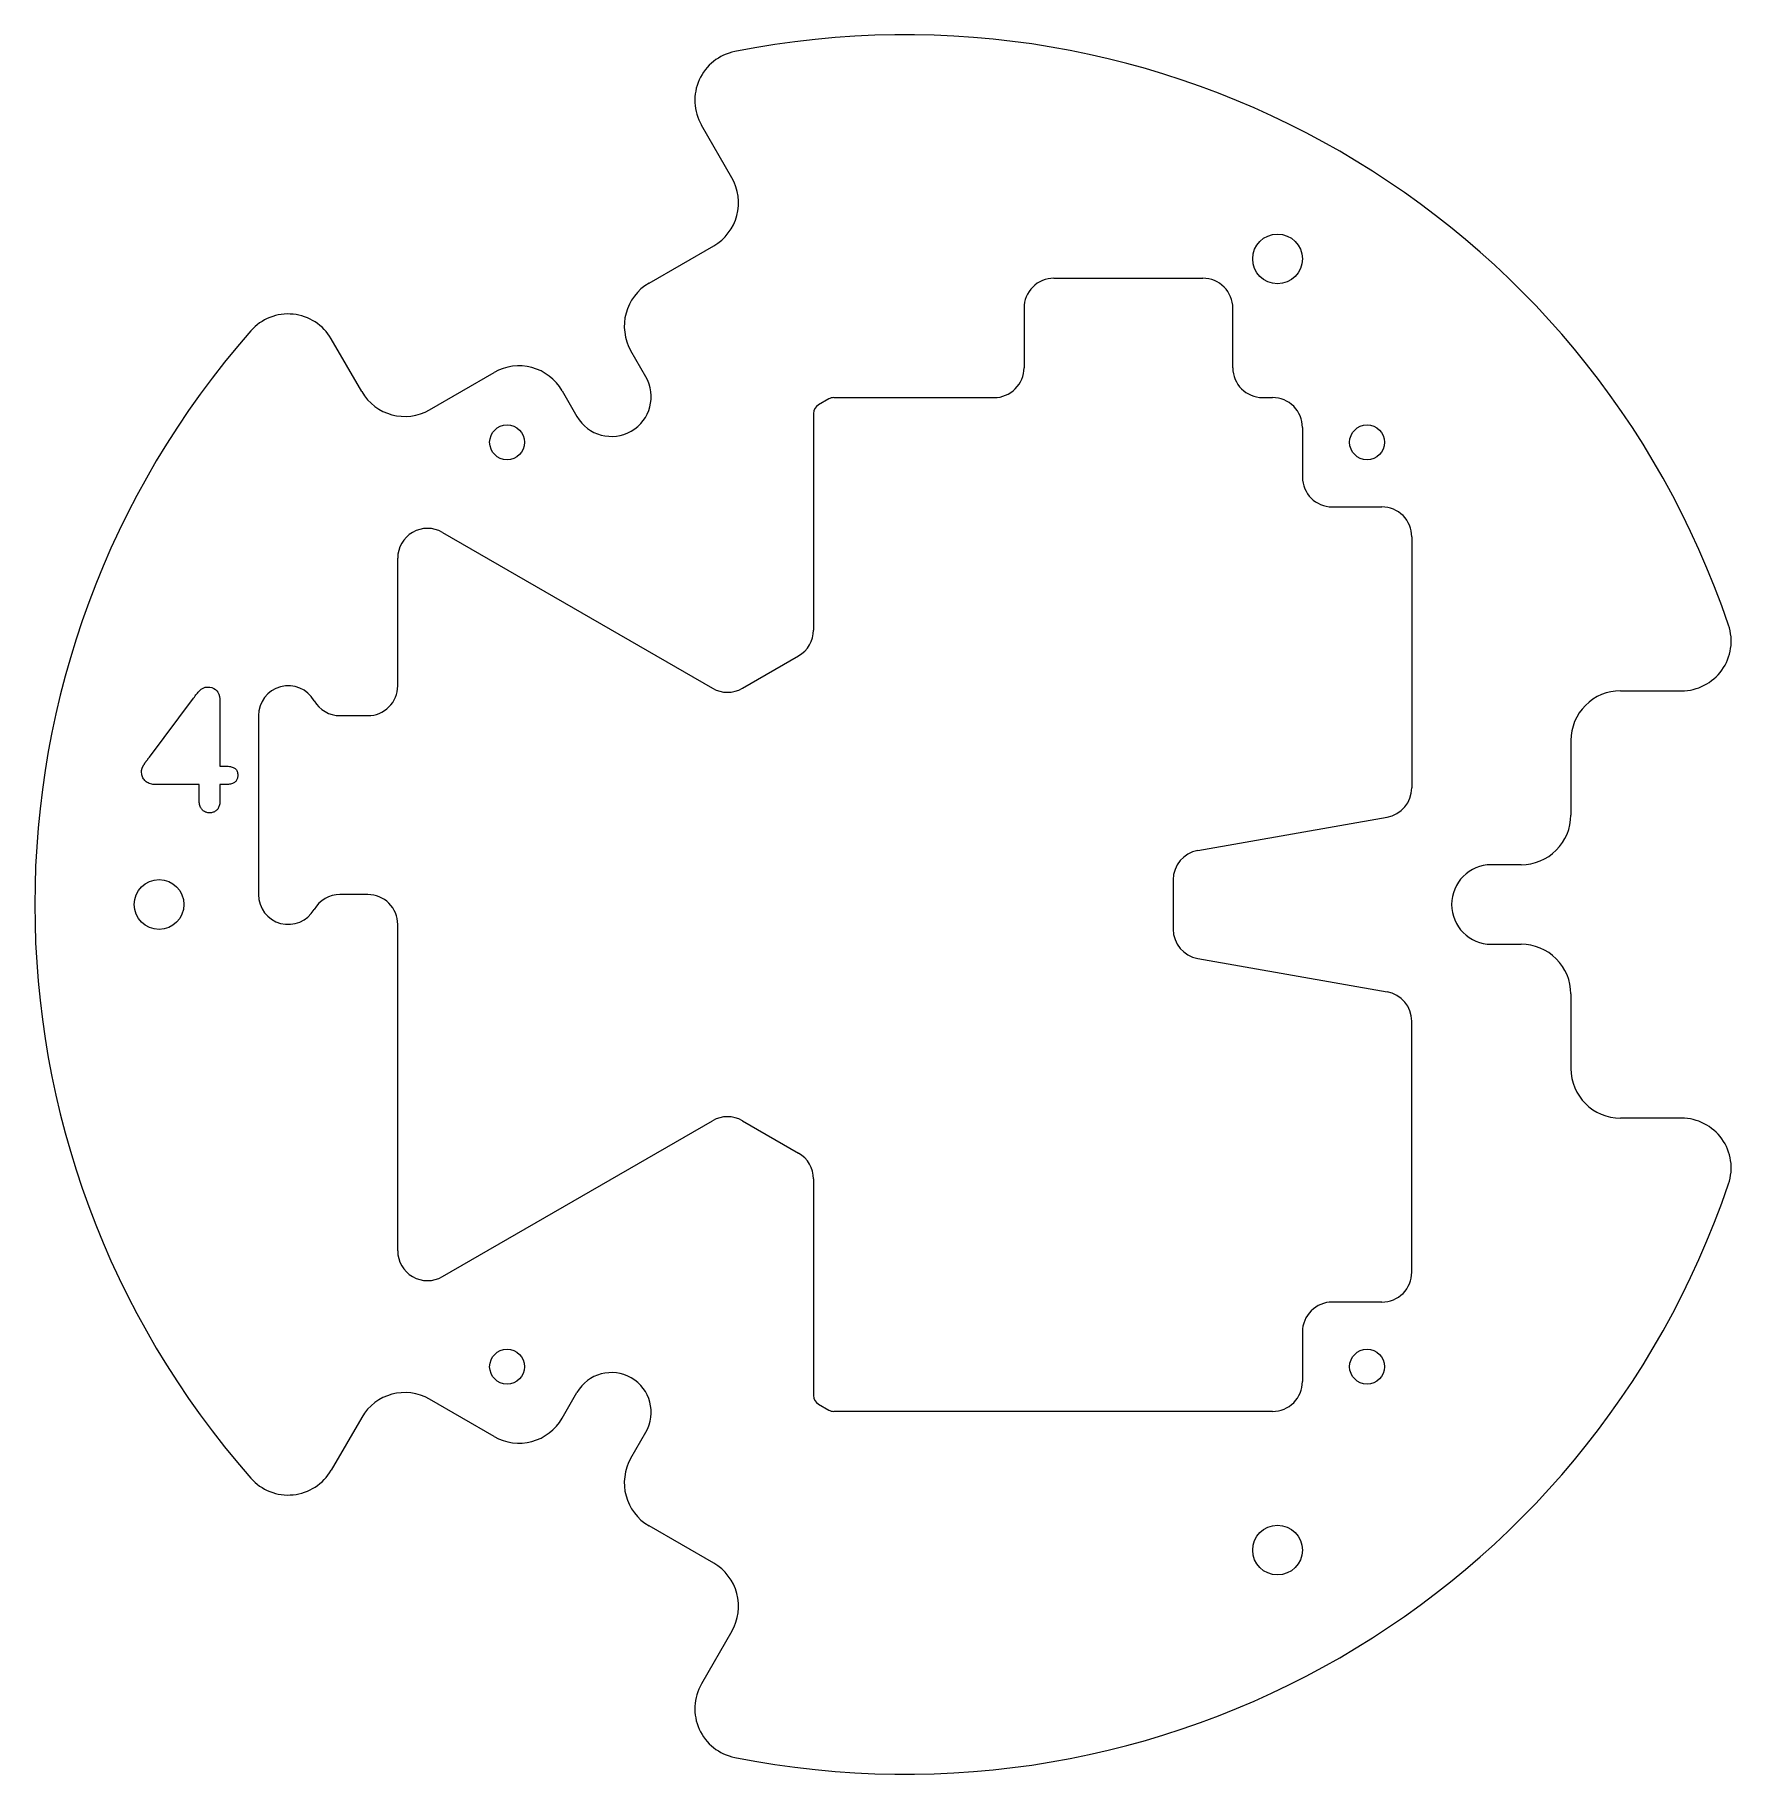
# Model space of a CAD drawing. Extents: x 65 to 235, y 62 to 238.
import ezdxf

# ---------------------------------------------------------------- set-up
doc = ezdxf.new("R2010")
doc.units = 0

msp = doc.modelspace()

# ---------------------------------------------------------------- linework, layer by layer
at = {"color": 1, "lineweight": 13}
for p, q in [((134.805496, 223.103821), (131.74144, 228.410919)), ((126.480171, 212.523697), (132.975357, 216.273712)), ((167.185944, 213), (182.185944, 213)), ((164.185944, 210), (164.185944, 204)), ((185.185944, 204), (185.185944, 210)), ((97.566399, 201.603821), (94.50235, 206.910919)), ((126.150047, 203.09549), (124.650047, 205.693573)), ((104.39653, 199.773697), (110.891716, 203.523697)), ((117.721848, 201.693573), (119.221848, 199.09549)), ((144.543854, 200.866028), (143.516068, 200.272629)), ((145.043854, 201), (161.185944, 201)), ((188.185944, 201), (189.185944, 201)), ((143.016068, 199.406601), (143.016068, 177.614731)), ((192.185944, 198), (192.185944, 193)), ((195.185944, 190), (200.185944, 190)), ((105.685944, 187.435242), (132.85582, 171.748718)), ((203.185944, 187), (203.185944, 161.749146)), ((101.185944, 172), (101.185944, 184.837173)), ((135.85582, 171.748718), (141.516068, 175.016663)), ((81.247536, 171.492371), (81.308311, 171.554794)), ((81.308311, 171.554794), (81.365997, 171.610809)), ((81.365997, 171.610809), (81.423248, 171.66095)), ((81.423248, 171.66095), (81.482765, 171.705826)), ((81.482765, 171.705826), (81.544563, 171.745407)), ((81.544563, 171.745407), (81.608597, 171.779694)), ((81.608597, 171.779694), (81.674911, 171.808746)), ((81.674911, 171.808746), (81.743469, 171.832474)), ((81.743469, 171.832474), (81.814308, 171.850967)), ((81.814308, 171.850967), (81.887383, 171.864151)), ((81.887383, 171.864151), (81.962746, 171.87207)), ((81.962746, 171.87207), (82.040367, 171.87471)), ((82.040367, 171.87471), (82.282303, 171.860107)), ((82.282303, 171.860107), (82.498764, 171.816391)), ((82.498764, 171.816391), (82.689766, 171.7435)), ((82.689766, 171.7435), (82.855301, 171.641495)), ((82.855301, 171.641495), (82.995384, 171.510269)), ((82.995384, 171.510269), (83.109985, 171.349945)), ((224.185944, 171.5), (230.314041, 171.5)), ((76.209747, 164.821014), (80.649742, 170.760513)), ((80.649742, 170.760513), (80.735291, 170.874557)), ((80.735291, 170.874557), (80.817787, 170.982178)), ((80.817787, 170.982178), (80.897163, 171.083344)), ((80.897163, 171.083344), (80.973442, 171.17804)), ((80.973442, 171.17804), (81.046616, 171.266312)), ((81.046616, 171.266312), (81.116699, 171.348114)), ((81.116699, 171.348114), (81.183655, 171.423477)), ((81.183655, 171.423477), (81.247536, 171.492371)), ((83.109985, 171.349945), (83.19912, 171.160461)), ((83.19912, 171.160461), (83.262794, 170.941818)), ((83.262794, 170.941818), (83.300995, 170.694016)), ((83.300995, 170.694016), (83.313721, 170.417053)), ((83.313721, 170.417053), (83.313721, 163.933029)), ((87.185944, 169), (87.185944, 151)), ((95.382095, 169), (98.185944, 169)), ((219.185944, 166.5), (219.185944, 159)), ((75.952393, 164.480545), (75.980461, 164.517838)), ((75.980461, 164.517838), (76.009697, 164.55661)), ((76.009697, 164.55661), (76.040123, 164.596924)), ((76.040123, 164.596924), (76.071701, 164.638718)), ((76.071701, 164.638718), (76.104462, 164.682022)), ((76.104462, 164.682022), (76.138374, 164.726852)), ((76.138374, 164.726852), (76.173477, 164.773178)), ((76.173477, 164.773178), (76.209747, 164.821014)), ((75.422295, 163.396881), (75.422882, 163.428757)), ((75.426262, 163.275467), (75.422295, 163.396881)), ((75.422882, 163.428757), (75.424637, 163.460709)), ((75.424637, 163.460709), (75.427551, 163.492767)), ((75.438194, 163.159286), (75.426262, 163.275467)), ((75.427551, 163.492767), (75.431671, 163.524872)), ((75.431671, 163.524872), (75.436951, 163.557098)), ((75.436951, 163.557098), (75.443405, 163.589386)), ((75.458107, 163.048294), (75.438194, 163.159286)), ((75.443405, 163.589386), (75.451027, 163.621765)), ((75.451027, 163.621765), (75.459808, 163.654236)), ((75.485947, 162.942474), (75.458107, 163.048294)), ((75.459808, 163.654236), (75.469795, 163.686768)), ((75.469795, 163.686768), (75.480919, 163.719391)), ((75.480919, 163.719391), (75.49324, 163.752228)), ((75.521759, 162.841858), (75.485947, 162.942474)), ((75.49324, 163.752228), (75.506729, 163.785431)), ((75.506729, 163.785431), (75.521408, 163.818924)), ((75.521408, 163.818924), (75.537231, 163.852753)), ((75.565552, 162.74646), (75.521759, 162.841858)), ((75.537231, 163.852753), (75.554222, 163.886948)), ((75.554222, 163.886948), (75.572411, 163.921463)), ((75.572411, 163.921463), (75.591766, 163.956314)), ((75.591766, 163.956314), (75.612289, 163.991486)), ((75.612289, 163.991486), (75.63398, 164.027008)), ((75.63398, 164.027008), (75.656837, 164.062866)), ((75.656837, 164.062866), (75.680389, 164.098785)), ((75.680389, 164.098785), (75.704109, 164.134399)), ((75.704109, 164.134399), (75.727982, 164.1698)), ((75.727982, 164.1698), (75.752014, 164.204956)), ((75.752014, 164.204956), (75.776222, 164.239822)), ((75.776222, 164.239822), (75.800606, 164.274475)), ((75.800606, 164.274475), (75.825165, 164.308868)), ((75.825165, 164.308868), (75.849876, 164.343002)), ((75.849876, 164.343002), (75.874748, 164.376892)), ((75.874748, 164.376892), (75.899788, 164.410522)), ((75.899788, 164.410522), (75.925522, 164.444778)), ((75.925522, 164.444778), (75.952393, 164.480545)), ((83.313721, 163.933029), (83.673943, 163.933029)), ((83.673943, 163.933029), (83.800385, 163.931244)), ((83.800385, 163.931244), (83.921745, 163.925995)), ((83.921745, 163.925995), (84.037979, 163.917206)), ((84.037979, 163.917206), (84.149101, 163.904846)), ((84.149101, 163.904846), (84.255119, 163.889053)), ((84.255119, 163.889053), (84.35601, 163.869705)), ((84.35601, 163.869705), (84.45182, 163.846786)), ((84.45182, 163.846786), (84.542496, 163.820419)), ((84.542496, 163.820419), (84.628067, 163.790497)), ((84.628067, 163.790497), (84.708534, 163.757095)), ((84.708534, 163.757095), (84.782555, 163.717712)), ((84.782555, 163.717712), (84.84877, 163.669983)), ((84.84877, 163.669983), (84.907188, 163.613846)), ((84.907188, 163.613846), (84.95784, 163.549332)), ((84.95784, 163.549332), (85.000687, 163.476456)), ((85.000687, 163.476456), (85.035767, 163.395172)), ((85.035767, 163.395172), (85.063019, 163.305573)), ((85.063019, 163.305573), (85.082504, 163.20755)), ((85.085342, 162.802567), (85.06942, 162.718597)), ((85.082504, 163.20755), (85.094185, 163.101151)), ((85.094894, 162.891846), (85.085342, 162.802567)), ((85.094185, 163.101151), (85.098068, 162.986389)), ((85.098068, 162.986389), (85.094894, 162.891846)), ((75.617264, 162.656219), (75.565552, 162.74646)), ((75.676956, 162.571198), (75.617264, 162.656219)), ((75.744598, 162.491364), (75.676956, 162.571198)), ((75.820213, 162.416718), (75.744598, 162.491364)), ((75.903778, 162.348267), (75.820213, 162.416718)), ((75.995293, 162.287033), (75.903778, 162.348267)), ((76.094788, 162.233032), (75.995293, 162.287033)), ((76.202202, 162.186157), (76.094788, 162.233032)), ((76.317619, 162.146561), (76.202202, 162.186157)), ((76.440964, 162.114136), (76.317619, 162.146561)), ((76.572281, 162.088913), (76.440964, 162.114136)), ((76.711548, 162.070923), (76.572281, 162.088913)), ((76.858795, 162.060104), (76.711548, 162.070923)), ((77.013985, 162.056488), (76.858795, 162.060104)), ((81.219391, 162.056488), (77.013985, 162.056488)), ((81.219391, 160.498306), (81.219391, 162.056488)), ((83.313721, 162.056488), (83.313721, 160.498306)), ((83.824745, 162.056488), (83.313721, 162.056488)), ((83.948875, 162.058701), (83.824745, 162.056488)), ((84.06665, 162.065369), (83.948875, 162.058701)), ((84.178085, 162.076492), (84.06665, 162.065369)), ((84.283134, 162.09201), (84.178085, 162.076492)), ((84.381813, 162.112), (84.283134, 162.09201)), ((84.474144, 162.136398), (84.381813, 162.112)), ((84.560097, 162.165253), (84.474144, 162.136398)), ((84.639679, 162.198578), (84.560097, 162.165253)), ((84.712906, 162.236298), (84.639679, 162.198578)), ((84.779732, 162.278488), (84.712906, 162.236298)), ((84.840233, 162.325531), (84.779732, 162.278488)), ((84.894341, 162.377853), (84.840233, 162.325531)), ((84.942093, 162.435471), (84.894341, 162.377853)), ((84.98349, 162.498306), (84.942093, 162.435471)), ((85.018494, 162.566483), (84.98349, 162.498306)), ((85.047142, 162.639908), (85.018494, 162.566483)), ((85.06942, 162.718597), (85.047142, 162.639908)), ((81.222282, 160.375732), (81.219391, 160.498306)), ((81.230949, 160.259216), (81.222282, 160.375732)), ((81.245399, 160.14888), (81.230949, 160.259216)), ((81.26564, 160.044617), (81.245399, 160.14888)), ((81.291649, 159.946472), (81.26564, 160.044617)), ((81.323425, 159.854446), (81.291649, 159.946472)), ((81.360992, 159.768539), (81.323425, 159.854446)), ((81.40435, 159.688736), (81.360992, 159.768539)), ((81.453476, 159.615051), (81.40435, 159.688736)), ((81.508392, 159.547516), (81.453476, 159.615051)), ((81.568001, 159.486221), (81.508392, 159.547516)), ((81.631226, 159.431381), (81.568001, 159.486221)), ((81.698029, 159.382996), (81.631226, 159.431381)), ((81.768433, 159.341064), (81.698029, 159.382996)), ((81.842453, 159.305603), (81.768433, 159.341064)), ((81.920074, 159.276566), (81.842453, 159.305603)), ((82.001274, 159.253983), (81.920074, 159.276566)), ((82.086113, 159.237885), (82.001274, 159.253983)), ((82.535721, 159.25322), (82.449844, 159.237534)), ((82.617737, 159.275223), (82.535721, 159.25322)), ((82.695892, 159.303497), (82.617737, 159.275223)), ((82.770187, 159.338058), (82.695892, 159.303497)), ((82.840645, 159.378906), (82.770187, 159.338058)), ((82.907242, 159.426025), (82.840645, 159.378906)), ((82.970009, 159.479431), (82.907242, 159.426025)), ((83.028885, 159.539124), (82.970009, 159.479431)), ((83.083015, 159.60524), (83.028885, 159.539124)), ((83.131424, 159.678009), (83.083015, 159.60524)), ((83.174149, 159.757385), (83.131424, 159.678009)), ((83.211182, 159.843399), (83.174149, 159.757385)), ((83.2425, 159.936005), (83.211182, 159.843399)), ((83.26815, 160.035217), (83.2425, 159.936005)), ((83.288063, 160.141052), (83.26815, 160.035217)), ((83.302315, 160.253525), (83.288063, 160.141052)), ((83.310875, 160.372635), (83.302315, 160.253525)), ((83.313721, 160.498306), (83.310875, 160.372635)), ((82.17453, 159.22818), (82.086113, 159.237885)), ((82.266556, 159.22496), (82.17453, 159.22818)), ((82.36013, 159.228104), (82.266556, 159.22496)), ((82.449844, 159.237534), (82.36013, 159.228104)), ((181.664993, 155.437119), (200.706879, 158.794724)), ((214.185944, 154), (211.185944, 154)), ((179.185944, 152.482697), (179.185944, 147.517303)), ((98.185944, 151), (95.382095, 151)), ((101.185944, 115.162827), (101.185944, 148)), ((211.185944, 146), (214.185944, 146)), ((181.664993, 144.562881), (200.706879, 141.205276)), ((219.185944, 141), (219.185944, 133.5)), ((203.185944, 113), (203.185944, 138.250854)), ((105.685944, 112.564758), (132.85582, 128.251282)), ((135.85582, 128.251282), (141.516068, 124.983337)), ((230.314041, 128.5), (224.185944, 128.5)), ((143.016068, 122.385262), (143.016068, 100.593399)), ((200.185944, 110), (195.185944, 110)), ((192.185944, 107), (192.185944, 102)), ((110.891716, 96.476303), (104.39653, 100.226303)), ((117.721848, 98.306427), (119.221848, 100.904503)), ((97.566399, 98.396172), (94.50235, 93.089081)), ((143.516068, 99.727371), (144.543854, 99.133972)), ((189.185944, 99), (145.043854, 99)), ((124.650047, 94.306427), (126.150047, 96.904503)), ((132.975357, 83.726295), (126.480171, 87.476303)), ((134.805496, 76.896172), (131.74144, 71.589081))]:
    msp.add_line(p, q, dxfattribs=at)
for centre, radius in [((189.685944, 214.951904), 2.5), ((112.185944, 196.5), 1.75), ((198.685944, 196.5), 1.75), ((77.185944, 150), 2.5), ((112.185944, 103.5), 1.75), ((198.685944, 103.5), 1.75), ((189.685944, 85.048096), 2.5)]:
    msp.add_circle(centre, radius, dxfattribs=at)
for centre, radius, start, end in [((152.185944, 150), 87.5, 18.736244, 101.263756), ((136.071564, 230.910919), 5, 101.263756, 210.000003), ((130.475357, 220.603821), 5, 299.999998, 30.000001), ((128.980179, 208.193573), 5, 120.000003, 210.000003), ((167.185944, 210), 3, 90.000003, 180.000005), ((182.185944, 210), 3, 0, 90.000003), ((90.172226, 204.410919), 5, 30.000001, 138.73625), ((152.185944, 150), 87.5, 138.73625, 221.26375), ((113.391716, 199.193573), 5, 30.000001, 120.000003), ((122.685944, 201.09549), 4, 210.000003, 30.000001), ((161.185944, 204), 3, 269.999997, 360), ((188.185944, 204), 3, 180.000005, 269.999997), ((101.89653, 204.103821), 5, 210.000003, 299.999998), ((144.016068, 199.406601), 1, 120.000003, 180.000005), ((145.043854, 200), 1, 90.000003, 120.000003), ((189.185944, 198), 3, 0, 90.000003), ((195.185944, 193), 3, 180.000005, 269.999997), ((200.185944, 187), 3, 0, 90.000003), ((104.185944, 184.837173), 3, 60.000002, 180.000005), ((140.016068, 177.614731), 3, 299.999998, 360), ((230.314041, 176.5), 5, 269.999997, 18.736244), ((90.185944, 169), 3, 30.000001, 180.000005), ((98.185944, 172), 3, 269.999997, 360), ((134.35582, 174.346786), 3, 239.999997, 299.999998), ((224.185944, 166.5), 5, 90.000003, 180.000005), ((95.382095, 172), 3, 210.000003, 269.999997), ((200.185944, 161.749146), 3, 280.000002, 360), ((214.185944, 159), 5, 269.999997, 360), ((182.185944, 152.482697), 3, 100.000001, 180.000005), ((211.185944, 150), 4, 90.000003, 269.999997), ((90.185944, 151), 3, 180.000005, 329.999999), ((95.382095, 148), 3, 90.000003, 149.999997), ((98.185944, 148), 3, 360, 90.000003), ((182.185944, 147.517303), 3, 180.000005, 259.999999), ((214.185944, 141), 5, 0, 90.000003), ((200.185944, 138.250854), 3, 0, 79.999998), ((224.185944, 133.5), 5, 180.000005, 269.999997), ((134.35582, 125.653214), 3, 60.000002, 120.000003), ((230.314041, 123.5), 5, 341.263756, 90.000003), ((140.016068, 122.385262), 3, 0, 60.000002), ((152.185944, 150), 87.5, 258.736244, 341.263756), ((104.185944, 115.162827), 3, 180.000005, 299.999998), ((200.185944, 113), 3, 269.999997, 360), ((195.185944, 107), 3, 90.000003, 180.000005), ((122.685944, 98.904503), 4, 329.999999, 149.999997), ((189.185944, 102), 3, 269.999997, 360), ((101.89653, 95.896172), 5, 60.000002, 149.999997), ((144.016068, 100.593399), 1, 179.999995, 239.999997), ((113.391716, 100.806427), 5, 239.999997, 329.999999), ((145.043854, 100), 1, 239.999997, 269.999997), ((90.172226, 95.589081), 5, 221.26375, 329.999999), ((128.980179, 91.806427), 5, 149.999997, 239.999997), ((130.475357, 79.396172), 5, 329.999999, 60.000002), ((136.071564, 69.089081), 5, 149.999997, 258.736244)]:
    msp.add_arc(centre, radius, start, end, dxfattribs=at)

doc.saveas('drawing.dxf')
